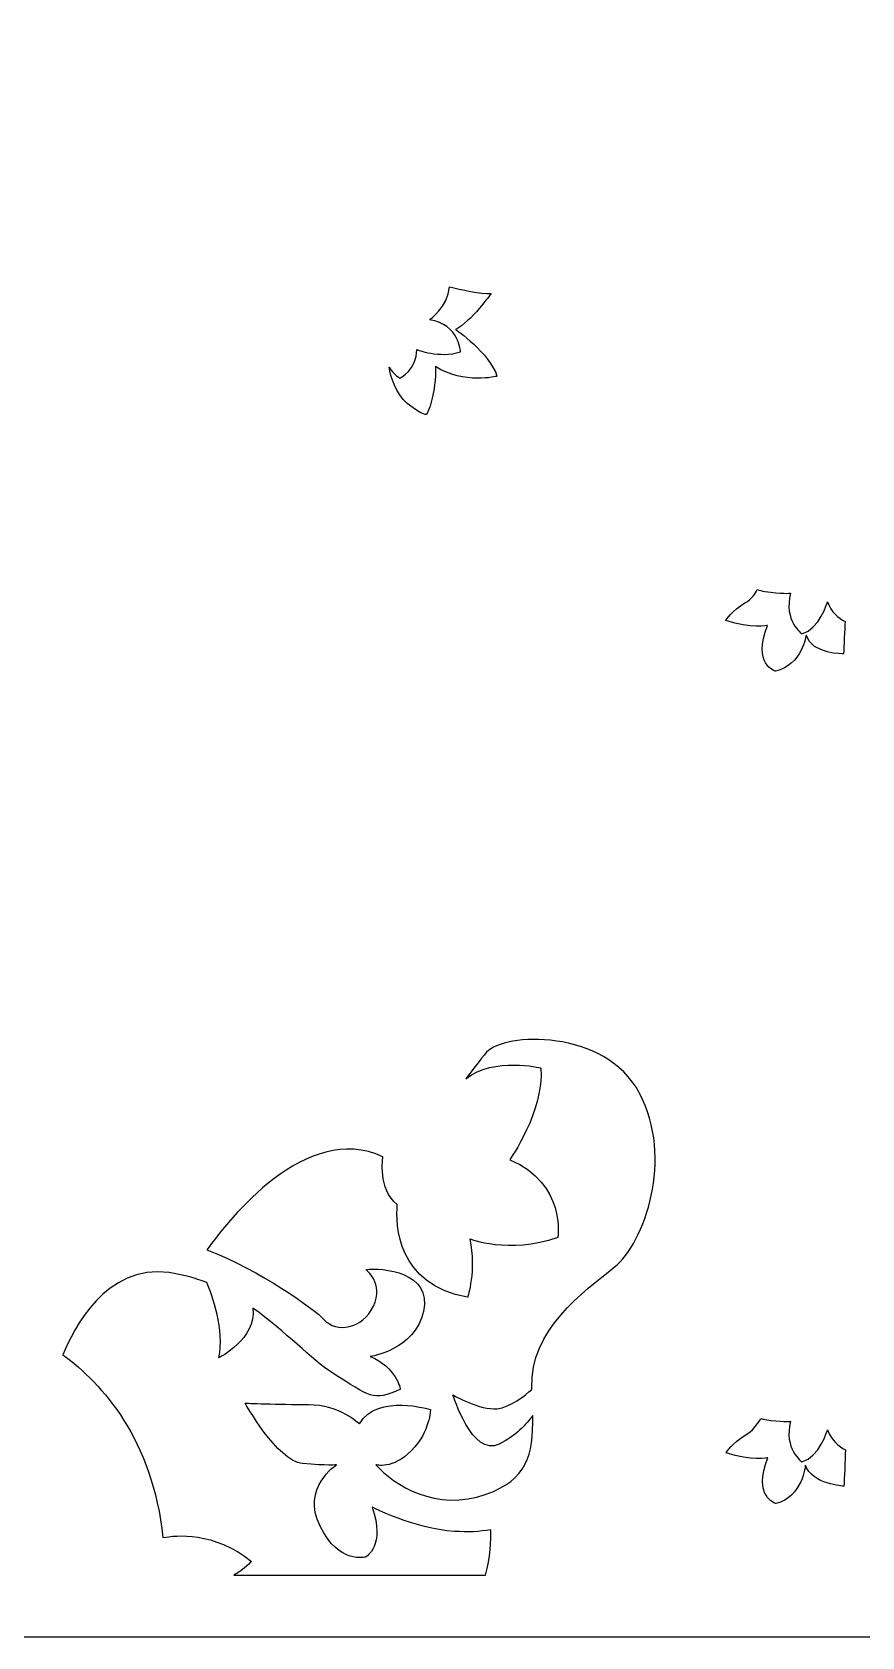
# Model space of a CAD drawing. Header units: centimetres. Extents: x -27 to -16.1, y -2.4 to 9.
# Drawn here: x -21.89 to -18.95, y -2.38 to 3.31 of the extents above; entities that cross this region are included whole.
import ezdxf

# ---------------------------------------------------------------- set-up
doc = ezdxf.new("R2010")
doc.units = ezdxf.units.CM
doc.header["$MEASUREMENT"] = 0
doc.layers.add('layer 1', color=7, linetype='Continuous')

msp = doc.modelspace()

# ---------------------------------------------------------------- linework, layer by layer
at = {"layer": 'layer 1', "color": 250}
for points, knots in [([(-26.99914, 9.00077), (-26.99914, 9.00077), (-16.05281, 9.00077), (-16.05281, 9.00077), (-16.05281, 9.00077), (-16.05281, 9.00077), (-16.05281, -2.38341), (-16.05281, -2.38341), (-16.05281, -2.38341), (-16.05281, -2.38341), (-26.99914, -2.38341), (-26.99914, -2.38341), (-26.99914, -2.38341), (-26.99914, -2.38341), (-26.99914, 9.00077), (-26.99914, 9.00077)], [0, 0, 0, 0, 0.2, 0.2, 0.2, 0.2, 0.4, 0.4, 0.4, 0.4, 0.6, 0.6, 0.6, 0.6, 1, 1, 1, 1]), ([(-20.40933, 2.40559), (-20.41372, 2.33313), (-20.47994, 2.28852), (-20.47994, 2.28852), (-20.47994, 2.28852), (-20.37499, 2.27261), (-20.36974, 2.17451), (-20.36974, 2.17451), (-20.36974, 2.17451), (-20.44583, 2.15065), (-20.52454, 2.18246), (-20.52454, 2.18246), (-20.52454, 2.18246), (-20.52454, 2.11088), (-20.58488, 2.08171), (-20.58488, 2.08171), (-20.58488, 2.08171), (-20.60177, 2.09162), (-20.61424, 2.10497), (-20.62341, 2.11989), (-20.62341, 2.11989), (-20.61748, 2.08737), (-20.6011, 2.02626), (-20.55866, 1.99148), (-20.55866, 1.99148), (-20.49889, 1.94251), (-20.4892, 1.95394), (-20.4892, 1.95394), (-20.4892, 1.95394), (-20.45528, 2.02413), (-20.45851, 2.12207), (-20.45851, 2.12207), (-20.45851, 2.12207), (-20.35675, 2.05841), (-20.24045, 2.08779), (-20.24045, 2.08779), (-20.24045, 2.08779), (-20.26468, 2.1694), (-20.38744, 2.25428), (-20.38744, 2.25428), (-20.38744, 2.25428), (-20.33252, 2.2804), (-20.26145, 2.3816), (-20.26145, 2.3816), (-20.26145, 2.3816), (-20.29697, 2.37929), (-20.36993, 2.3958), (-20.40933, 2.40559)], [0, 0, 0, 0, 0.0769231, 0.0769231, 0.0769231, 0.0769231, 0.1538462, 0.1538462, 0.1538462, 0.1538462, 0.2307692, 0.2307692, 0.2307692, 0.2307692, 0.3076923, 0.3076923, 0.3076923, 0.3076923, 0.3846154, 0.3846154, 0.3846154, 0.3846154, 0.4615385, 0.4615385, 0.4615385, 0.4615385, 0.5384615, 0.5384615, 0.5384615, 0.5384615, 0.6153846, 0.6153846, 0.6153846, 0.6153846, 0.6923077, 0.6923077, 0.6923077, 0.6923077, 0.7692308, 0.7692308, 0.7692308, 0.7692308, 0.8461538, 0.8461538, 0.8461538, 0.8461538, 1, 1, 1, 1]), ([(-19.00539, 1.21771), (-19.02905, 1.2301), (-19.05373, 1.25131), (-19.06772, 1.28766), (-19.06772, 1.28766), (-19.06772, 1.28766), (-19.09573, 1.19095), (-19.15876, 1.17444), (-19.15876, 1.17444), (-19.15876, 1.17444), (-19.22412, 1.22162), (-19.19844, 1.31833), (-19.19844, 1.31833), (-19.19844, 1.31833), (-19.23257, 1.31564), (-19.28951, 1.32473), (-19.28951, 1.32473), (-19.30007, 1.32641), (-19.30929, 1.32879), (-19.31731, 1.33155), (-19.31731, 1.33155), (-19.32337, 1.3174), (-19.33569, 1.29849), (-19.36059, 1.28397), (-19.36059, 1.28397), (-19.4061, 1.25744), (-19.42886, 1.22205), (-19.42886, 1.22205), (-19.42886, 1.22205), (-19.33783, 1.19198), (-19.28006, 1.20436), (-19.28006, 1.20436), (-19.28006, 1.20436), (-19.33608, 1.06637), (-19.25205, 1.0416), (-19.25205, 1.0416), (-19.25205, 1.0416), (-19.15751, 1.0646), (-19.14364, 1.16941), (-19.14364, 1.16941), (-19.14364, 1.16941), (-19.12089, 1.10041), (-19.01045, 1.10352), (-19.01045, 1.10352), (-19.01045, 1.10352), (-19.00911, 1.12925), (-19.00653, 1.19041), (-19.00539, 1.21771)], [0, 0, 0, 0, 0.0769231, 0.0769231, 0.0769231, 0.0769231, 0.1538462, 0.1538462, 0.1538462, 0.1538462, 0.2307692, 0.2307692, 0.2307692, 0.2307692, 0.3076923, 0.3076923, 0.3076923, 0.3076923, 0.3846154, 0.3846154, 0.3846154, 0.3846154, 0.4615385, 0.4615385, 0.4615385, 0.4615385, 0.5384615, 0.5384615, 0.5384615, 0.5384615, 0.6153846, 0.6153846, 0.6153846, 0.6153846, 0.6923077, 0.6923077, 0.6923077, 0.6923077, 0.7692308, 0.7692308, 0.7692308, 0.7692308, 0.8461538, 0.8461538, 0.8461538, 0.8461538, 1, 1, 1, 1]), ([(-20.28092, -2.16448), (-20.28092, -2.16448), (-21.17423, -2.16448), (-21.17423, -2.16448), (-21.17423, -2.16448), (-21.13508, -2.14205), (-21.11164, -2.11553), (-21.11164, -2.11553), (-21.11164, -2.11553), (-21.24554, -2.0088), (-21.37944, -2.02217), (-21.42593, -2.03125), (-21.42593, -2.03125), (-21.46258, -1.68334), (-21.64056, -1.48669), (-21.78091, -1.38244), (-21.78091, -1.38244), (-21.74509, -1.29337), (-21.62902, -1.06048), (-21.40409, -1.09148), (-21.40409, -1.09148), (-21.35656, -1.09803), (-21.31214, -1.11039), (-21.27048, -1.12677), (-21.27048, -1.12677), (-21.25129, -1.17218), (-21.20607, -1.29431), (-21.22758, -1.39335), (-21.22758, -1.39335), (-21.22758, -1.39335), (-21.09355, -1.32689), (-21.1066, -1.21745), (-21.1066, -1.21745), (-20.98996, -1.30005), (-20.89963, -1.39982), (-20.82266, -1.44798), (-20.82266, -1.44798), (-20.69031, -1.53077), (-20.684, -1.54988), (-20.58317, -1.5053), (-20.58317, -1.5053), (-20.58317, -1.5053), (-20.59855, -1.42536), (-20.69021, -1.38903), (-20.69021, -1.38903), (-20.69021, -1.38903), (-20.53263, -1.36744), (-20.50113, -1.22873), (-20.50113, -1.22873), (-20.46963, -1.09002), (-20.64739, -1.07183), (-20.7059, -1.08092), (-20.7059, -1.08092), (-20.7059, -1.08092), (-20.64064, -1.12868), (-20.6789, -1.21054), (-20.6789, -1.21054), (-20.71715, -1.2924), (-20.8109, -1.30602), (-20.85366, -1.25827), (-20.85366, -1.25827), (-20.88542, -1.2228), (-21.08298, -1.08059), (-21.26972, -1.01104), (-21.26972, -1.01104), (-21.19321, -0.90289), (-20.91921, -0.55435), (-20.64523, -0.6804), (-20.64523, -0.6804), (-20.64523, -0.6804), (-20.66454, -0.79756), (-20.59425, -0.8492), (-20.59425, -0.8492), (-20.60037, -0.92171), (-20.59589, -1.13302), (-20.34476, -1.17897), (-20.34476, -1.17897), (-20.34476, -1.17897), (-20.31328, -1.08352), (-20.33689, -0.97216), (-20.33689, -0.97216), (-20.33689, -0.97216), (-20.20046, -1.02784), (-20.02467, -0.96686), (-20.02467, -0.96686), (-20.02467, -0.96686), (-19.99319, -0.77596), (-20.19521, -0.69112), (-20.19521, -0.69112), (-20.19521, -0.69112), (-20.0719, -0.51672), (-20.08502, -0.36559), (-20.08502, -0.36559), (-20.08502, -0.36559), (-20.25043, -0.32446), (-20.35075, -0.40374), (-20.35075, -0.40374), (-20.32678, -0.37105), (-20.30025, -0.33629), (-20.27725, -0.30956), (-20.27725, -0.30956), (-20.21731, -0.2399), (-19.85765, -0.22475), (-19.73476, -0.45494), (-19.73476, -0.45494), (-19.61188, -0.68512), (-19.71631, -0.98596), (-19.82432, -1.07237), (-19.82432, -1.07237), (-19.93233, -1.15878), (-20.12585, -1.29521), (-20.11685, -1.49987), (-20.11685, -1.49987), (-20.11676, -1.50183), (-20.11668, -1.50377), (-20.1166, -1.50572), (-20.1166, -1.50572), (-20.14073, -1.52693), (-20.19366, -1.56898), (-20.23927, -1.57396), (-20.23927, -1.57396), (-20.3006, -1.58066), (-20.39672, -1.52539), (-20.39672, -1.52539), (-20.39672, -1.52539), (-20.39672, -1.52539), (-20.32877, -1.74646), (-20.23265, -1.69957), (-20.23265, -1.69957), (-20.17382, -1.67087), (-20.13488, -1.62774), (-20.1135, -1.5986), (-20.1135, -1.5986), (-20.11178, -1.74124), (-20.134, -1.82479), (-20.27886, -1.87734), (-20.27886, -1.87734), (-20.45438, -1.94101), (-20.60739, -1.8455), (-20.6704, -1.77274), (-20.6704, -1.77274), (-20.6704, -1.77274), (-20.61189, -1.79093), (-20.54439, -1.72271), (-20.54439, -1.72271), (-20.47688, -1.65449), (-20.47688, -1.57718), (-20.47688, -1.57718), (-20.47688, -1.57718), (-20.47688, -1.57718), (-20.6614, -1.51806), (-20.7289, -1.62721), (-20.7289, -1.62721), (-20.7289, -1.62721), (-20.80091, -1.55899), (-20.90892, -1.55899), (-20.90892, -1.55899), (-21.01693, -1.55899), (-21.13394, -1.55444), (-21.13394, -1.55444), (-21.13394, -1.55444), (-21.13394, -1.55444), (-21.02143, -1.75909), (-20.93142, -1.76819), (-20.93142, -1.76819), (-20.84142, -1.77728), (-20.80991, -1.77274), (-20.80991, -1.77274), (-20.80991, -1.77274), (-20.80991, -1.77274), (-20.93592, -1.8546), (-20.86842, -1.99103), (-20.86842, -1.99103), (-20.80091, -2.12747), (-20.7064, -2.10018), (-20.7064, -2.10018), (-20.7064, -2.10018), (-20.7064, -2.10018), (-20.6344, -2.05925), (-20.6839, -1.92281), (-20.6839, -1.92281), (-20.6839, -1.92281), (-20.53539, -2.00013), (-20.39137, -2.00922), (-20.39137, -2.00922), (-20.34487, -2.01216), (-20.30166, -2.0108), (-20.26234, -2.00306), (-20.26234, -2.00306), (-20.26195, -2.0381), (-20.2641, -2.10224), (-20.28092, -2.16448)], [0, 0, 0, 0, 0.0204082, 0.0204082, 0.0204082, 0.0204082, 0.0408163, 0.0408163, 0.0408163, 0.0408163, 0.0612245, 0.0612245, 0.0612245, 0.0612245, 0.0816327, 0.0816327, 0.0816327, 0.0816327, 0.1020408, 0.1020408, 0.1020408, 0.1020408, 0.122449, 0.122449, 0.122449, 0.122449, 0.1428571, 0.1428571, 0.1428571, 0.1428571, 0.1632653, 0.1632653, 0.1632653, 0.1632653, 0.1836735, 0.1836735, 0.1836735, 0.1836735, 0.2040816, 0.2040816, 0.2040816, 0.2040816, 0.2244898, 0.2244898, 0.2244898, 0.2244898, 0.244898, 0.244898, 0.244898, 0.244898, 0.2653061, 0.2653061, 0.2653061, 0.2653061, 0.2857143, 0.2857143, 0.2857143, 0.2857143, 0.3061224, 0.3061224, 0.3061224, 0.3061224, 0.3265306, 0.3265306, 0.3265306, 0.3265306, 0.3469388, 0.3469388, 0.3469388, 0.3469388, 0.3673469, 0.3673469, 0.3673469, 0.3673469, 0.3877551, 0.3877551, 0.3877551, 0.3877551, 0.4081633, 0.4081633, 0.4081633, 0.4081633, 0.4285714, 0.4285714, 0.4285714, 0.4285714, 0.4489796, 0.4489796, 0.4489796, 0.4489796, 0.4693878, 0.4693878, 0.4693878, 0.4693878, 0.4897959, 0.4897959, 0.4897959, 0.4897959, 0.5102041, 0.5102041, 0.5102041, 0.5102041, 0.5306122, 0.5306122, 0.5306122, 0.5306122, 0.5510204, 0.5510204, 0.5510204, 0.5510204, 0.5714286, 0.5714286, 0.5714286, 0.5714286, 0.5918367, 0.5918367, 0.5918367, 0.5918367, 0.6122449, 0.6122449, 0.6122449, 0.6122449, 0.6326531, 0.6326531, 0.6326531, 0.6326531, 0.6530612, 0.6530612, 0.6530612, 0.6530612, 0.6734694, 0.6734694, 0.6734694, 0.6734694, 0.6938776, 0.6938776, 0.6938776, 0.6938776, 0.7142857, 0.7142857, 0.7142857, 0.7142857, 0.7346939, 0.7346939, 0.7346939, 0.7346939, 0.755102, 0.755102, 0.755102, 0.755102, 0.7755102, 0.7755102, 0.7755102, 0.7755102, 0.7959184, 0.7959184, 0.7959184, 0.7959184, 0.8163265, 0.8163265, 0.8163265, 0.8163265, 0.8367347, 0.8367347, 0.8367347, 0.8367347, 0.8571429, 0.8571429, 0.8571429, 0.8571429, 0.877551, 0.877551, 0.877551, 0.877551, 0.8979592, 0.8979592, 0.8979592, 0.8979592, 0.9183673, 0.9183673, 0.9183673, 0.9183673, 0.9387755, 0.9387755, 0.9387755, 0.9387755, 0.9591837, 0.9591837, 0.9591837, 0.9591837, 1, 1, 1, 1]), ([(-19.00378, -1.72023), (-19.02792, -1.70797), (-19.05341, -1.68662), (-19.06772, -1.64944), (-19.06772, -1.64944), (-19.06772, -1.64944), (-19.09573, -1.74615), (-19.15876, -1.76266), (-19.15876, -1.76266), (-19.15876, -1.76266), (-19.22412, -1.71549), (-19.19844, -1.61878), (-19.19844, -1.61878), (-19.19844, -1.61878), (-19.23257, -1.62146), (-19.28951, -1.61238), (-19.28951, -1.61238), (-19.29488, -1.61152), (-19.29991, -1.61048), (-19.30461, -1.60931), (-19.30461, -1.60931), (-19.31631, -1.62905), (-19.33467, -1.6538), (-19.35926, -1.66813), (-19.35926, -1.66813), (-19.40477, -1.69467), (-19.42753, -1.73005), (-19.42753, -1.73005), (-19.42753, -1.73005), (-19.3365, -1.76013), (-19.27872, -1.74774), (-19.27872, -1.74774), (-19.27872, -1.74774), (-19.33475, -1.88573), (-19.25071, -1.9105), (-19.25071, -1.9105), (-19.25071, -1.9105), (-19.15618, -1.8875), (-19.14567, -1.77428), (-19.14567, -1.77428), (-19.14567, -1.77428), (-19.12291, -1.84328), (-19.00912, -1.84858), (-19.00912, -1.84858), (-19.00912, -1.84858), (-19.00785, -1.82427), (-19.00517, -1.75609), (-19.00378, -1.72023)], [0, 0, 0, 0, 0.0769231, 0.0769231, 0.0769231, 0.0769231, 0.1538462, 0.1538462, 0.1538462, 0.1538462, 0.2307692, 0.2307692, 0.2307692, 0.2307692, 0.3076923, 0.3076923, 0.3076923, 0.3076923, 0.3846154, 0.3846154, 0.3846154, 0.3846154, 0.4615385, 0.4615385, 0.4615385, 0.4615385, 0.5384615, 0.5384615, 0.5384615, 0.5384615, 0.6153846, 0.6153846, 0.6153846, 0.6153846, 0.6923077, 0.6923077, 0.6923077, 0.6923077, 0.7692308, 0.7692308, 0.7692308, 0.7692308, 0.8461538, 0.8461538, 0.8461538, 0.8461538, 1, 1, 1, 1])]:
    msp.add_open_spline(points, degree=3, knots=knots, dxfattribs=at)

doc.saveas('drawing.dxf')
